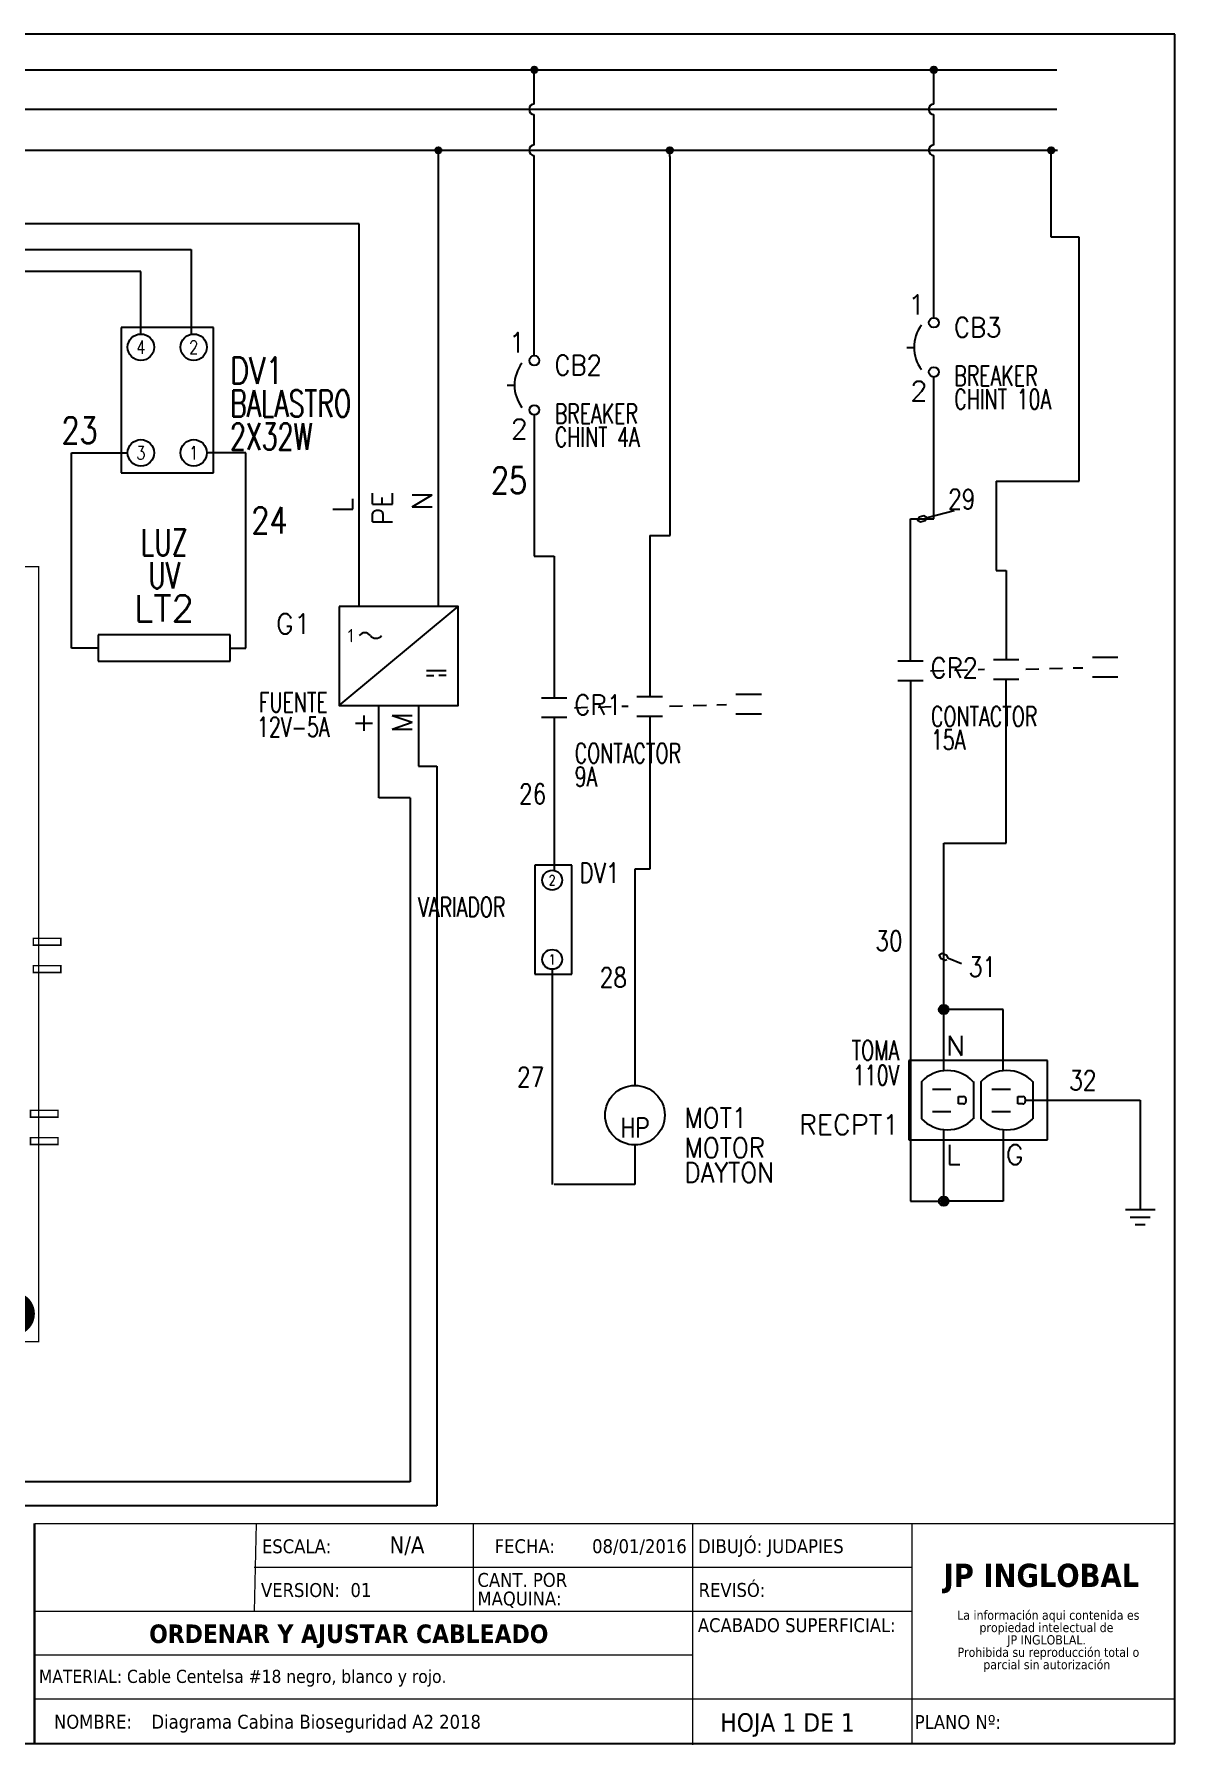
# Model space of a CAD drawing. Header units: inches. Extents: x 15 to 148, y 10 to 111.
# Drawn here: x 136.86 to 147.66, y 94.56 to 110.76 of the extents above; entities that cross this region are included whole.
import ezdxf
from ezdxf.enums import TextEntityAlignment as Align

# ---------------------------------------------------------------- set-up
doc = ezdxf.new("R2010")
doc.units = ezdxf.units.IN
doc.header["$MEASUREMENT"] = 0
for name, pattern in [('CENTERX2', [20.32, 12.7, -2.54, 2.54, -2.54]), ('DOT2', [0.635, 0, -0.635]), ('HIDDEN2', [0.1875, 0.125, -0.0625])]:
    doc.linetypes.add(name, pattern=pattern)
for name, color, linetype in [('BLK_12AWG', 7, 'Continuous'), ('CONTORNO', 179, 'Continuous'), ('DESC', 1, 'Continuous'), ('DESCCHILD', 20, 'Continuous'), ('LINK', 9, 'HIDDEN2'), ('MISC', 250, 'Continuous'), ('SYMS', 7, 'Continuous'), ('TAGS', 250, 'Continuous'), ('TERMS', 250, 'Continuous'), ('WIRES', 7, 'Continuous')]:
    doc.layers.add(name, color=color, linetype=linetype)
doc.layers.add('WIRENO', color=5, linetype='Continuous', true_color=0x0000ff)
doc.styles.add('SLDTEXTSTYLE0', font='tahoma.ttf')
doc.styles.add('SLDTEXTSTYLE1', font='')
doc.styles.add('WD', font='romans.shx')
doc.styles.add('WD_IEC', font='isocp2.shx', dxfattribs={"width": 0.9, "height": 4})
doc.styles.get('SLDTEXTSTYLE1').set_extended_font_data('Tahoma', bold=True)

# ---------------------------------------------------------------- blocks, each defined once
blk = doc.blocks.new('SW_NOTE_2')
at = {"layer": 'CONTORNO', "color": 0, "char_height": 1.0583, "attachment_point": 2, "style": 'SLDTEXTSTYLE0'}
for s, insert in [('La información aqui contenida es ', (10.29, 1.34)), ('propiedad intelectual de', (10.08, -0.07)), ('JP INGLOBLAL.', (10.1, -1.48)), ('Prohibida su reproducción total o ', (10.3, -2.89)), ('parcial sin autorización', (10.12, -4.3))]:
    blk.add_mtext(s, dxfattribs=dict(at, insert=insert))
blk = doc.blocks.new('SW_NOTE_4')
at = {"color": 0, "linetype": 'Continuous', "lineweight": 0, "char_height": 1.587, "attachment_point": 1, "style": 'SLDTEXTSTYLE0'}
for s, insert in [('CANT. POR ', (0, 2.02)), ('MAQUINA:', (0, -0.1))]:
    blk.add_mtext(s, dxfattribs=dict(at, insert=insert))
blk = doc.blocks.new('VCB1')
at = {"linetype": 'HIDDEN2'}
blk.add_line((-0.171, 0), (-0.125, 0), dxfattribs=at)
for centre in [(0, 0.156), (0, -0.156)]:
    blk.add_circle(centre, 0.0312)
blk.add_arc((0.109, 0), 0.234, 143.1301, 216.8699)
at = {"style": 'WD'}
for tag, p, width in [('INST', (0.219, 0.388), 0.7), ('LOC', (0.219, 0.219), 0.7), ('TAG1', (0.127, 0.064), 0.9), ('XREF', (0.129, -0.09), 0.7), ('DESC1', (0.129, -0.242), 0.7), ('DESC2', (0.129, -0.389), 0.7)]:
    blk.add_attdef(tag, p, '', height=0.125, dxfattribs=dict(at, width=width))
at = {"linetype": 'Continuous', "style": 'WD'}
for tag, height, flags, p in [('TERM01', 0.125, 8, (-0.055, 0.207)), ('MFG', 0.01, 9, (-0.142, -0.088)), ('CAT', 0.01, 9, (-0.142, -0.073))]:
    blk.add_attdef(tag, text='', height=height, dxfattribs=dict(at, flags=flags)).set_placement(p, align=Align.RIGHT)
at = {"style": 'WD', "width": 0.7}
blk.add_attdef('RATING1', text='', height=0.125, dxfattribs=at).set_placement((-0.188, 0.062), align=Align.RIGHT)
at = {"color": 7, "style": 'WD', "flags": 1}
for tag, p in [('X2TERM01', (0, 0.188)), ('X8TERM02', (0, -0.188))]:
    blk.add_attdef(tag, p, '', height=0.0125, dxfattribs=at)
at = {"color": 7, "style": 'WD'}
for tag, p in [('X4LINK', (-0.25, 0)), ('X1LINK', (0, 0))]:
    blk.add_attdef(tag, p, '', height=0.01, dxfattribs=at)
at = {"linetype": 'Continuous', "style": 'WD', "flags": 9}
blk.add_attdef('ASSYCODE', text='', height=0.01, dxfattribs=at).set_placement((-0.153, -0.106), align=Align.CENTER)
at = {"style": 'WD', "flags": 9}
for tag, p in [('FAMILY', (-0.142, -0.036)), ('CONTACT', (-0.129, -0.129))]:
    blk.add_attdef(tag, text='', height=0.01, dxfattribs=at).set_placement(p, align=Align.RIGHT)
at = {"linetype": 'Continuous', "style": 'WD', "flags": 8}
blk.add_attdef('TERM02', text='', height=0.125, dxfattribs=at).set_placement((-0.041, -0.213), align=Align.TOP_RIGHT)
blk = doc.blocks.new('VCR21')
at = {"linetype": 'Continuous'}
for p, q in [((-0.08, 0.062), (0.08, 0.062)), ((-0.08, -0.062), (0.08, -0.062))]:
    blk.add_line(p, q, dxfattribs=at)
at = {"style": 'WD'}
for tag, p, width in [('INST', (0.125, 0.279), 0.7), ('LOC', (0.125, 0.109), 0.7), ('TAG2', (0.127, -0.045), 0.9), ('XREF', (0.129, -0.199), 0.7), ('DESC1', (0.129, -0.351), 0.7), ('DESC2', (0.129, -0.499), 0.7), ('DESC3', (0.129, -0.646), 0.7)]:
    blk.add_attdef(tag, p, '', height=0.125, dxfattribs=dict(at, width=width))
at = {"linetype": 'Continuous', "style": 'WD', "width": 0.9, "flags": 8}
blk.add_attdef('TERM01', text='', height=0.125, dxfattribs=at).set_placement((-0.031, 0.125), align=Align.RIGHT)
at = {"style": 'WD'}
for tag, p, flags in [('FAMILY', (-0.181, 0.003), 9), ('CONTACT', (-0.181, -0.014), 1)]:
    blk.add_attdef(tag, p, '', height=0.01, dxfattribs=dict(at, flags=flags))
at = {"color": 7, "style": 'WD'}
for tag, p in [('X4LINK', (-0.141, 0)), ('X1LINK', (0.125, 0))]:
    blk.add_attdef(tag, p, '', height=0.01, dxfattribs=at)
at = {"color": 7, "style": 'WD', "flags": 1}
for tag, p in [('X2TERM01', (0, 0.062)), ('X8TERM02', (0, -0.062))]:
    blk.add_attdef(tag, p, '', height=0.0125, dxfattribs=at)
at = {"linetype": 'Continuous', "style": 'WD', "width": 0.9, "flags": 8}
blk.add_attdef('TERM02', text='', height=0.125, dxfattribs=at).set_placement((-0.031, -0.125), align=Align.TOP_RIGHT)
blk = doc.blocks.new('VCN1RDUP')
for p, q in [((-0.219, 0.25), (-0.219, -0.25)), ((0.656, 0.25), (-0.219, 0.25)), ((0.656, -0.25), (0.656, 0.25)), ((-0.14, 0.117), (-0.14, -0.117)), ((0.187, 0.117), (0.187, -0.117)), ((0.235, 0.117), (0.235, -0.117)), ((0.562, 0.117), (0.562, -0.117)), ((-0.071, 0.07), (0.046, 0.07)), ((0.093, -0.024), (0.093, 0.023)), ((0.093, 0.023), (0.125, 0.023)), ((0.14, 0.008), (0.14, -0.009)), ((0.304, 0.07), (0.421, 0.07)), ((0.468, -0.024), (0.468, 0.023)), ((0.468, 0.023), (0.5, 0.023)), ((0.515, 0.008), (0.515, -0.009)), ((-0.071, -0.071), (0.046, -0.071)), ((0.125, -0.024), (0.093, -0.024)), ((0.304, -0.071), (0.421, -0.071)), ((0.5, -0.024), (0.468, -0.024)), ((-0.219, -0.25), (0.656, -0.25))]:
    blk.add_line(p, q)
for centre, radius, start, end in [((0.023, -0.039), 0.226, 43.6028, 136.3972), ((0.398, -0.039), 0.226, 43.6028, 136.3972), ((0.125, 0.008), 0.015, 0, 90), ((0.5, 0.008), 0.015, 0, 90), ((0.125, -0.009), 0.015, 270, 0), ((0.5, -0.009), 0.015, 270, 0), ((0.023, 0.039), 0.226, 223.6028, 316.3972), ((0.398, 0.039), 0.226, 223.6028, 316.3972)]:
    blk.add_arc(centre, radius, start, end)
at = {"style": 'WD'}
for tag, width, p in [('INST', 0.7, (-0.281, 0.577)), ('LOC', 0.7, (-0.281, 0.408)), ('DESC1', 0.7, (-0.281, 0.252)), ('DESC2', 0.7, (-0.281, 0.095)), ('RATING1', 0.9, (-0.281, -0.061))]:
    blk.add_attdef(tag, text='', height=0.125, dxfattribs=dict(at, width=width)).set_placement(p, align=Align.RIGHT)
at = {"linetype": 'Continuous', "style": 'WD', "flags": 8}
for tag, p in [('TERM02', (0.016, 0.281)), ('TERM05', (0.391, 0.281)), ('TERM06', (0.587, 0.08))]:
    blk.add_attdef(tag, p, '', height=0.125, dxfattribs=at)
at = {"style": 'WD', "flags": 9}
blk.add_attdef('FAMILY', (-0.152, 0.205), '', height=0.01, rotation=90, dxfattribs=at)
at = {"linetype": 'Continuous', "style": 'WD', "flags": 9}
for tag, p in [('CAT', (-0.108, 0.23)), ('MFG', (-0.089, 0.228)), ('ASSYCODE', (-0.071, 0.23))]:
    blk.add_attdef(tag, text='', height=0.01, rotation=90, dxfattribs=at).set_placement(p, align=Align.CENTER)
at = {"style": 'WD', "flags": 1}
for tag, p in [('X2TERM02', (0, 0.188)), ('X2TERM05', (0.375, 0.188)), ('X1TERM03', (0.14, 0)), ('X1TERM06', (0.515, 0)), ('X8TERM01', (0, -0.188)), ('X8TERM04', (0.375, -0.188))]:
    blk.add_attdef(tag, p, '', height=0.0125, dxfattribs=at)
at = {"style": 'WD'}
blk.add_attdef('TAG1', text='', height=0.125, dxfattribs=at).set_placement((-0.281, -0.217), align=Align.RIGHT)
at = {"linetype": 'Continuous', "style": 'WD', "flags": 8}
for tag, p in [('TERM01', (0.016, -0.281)), ('TERM04', (0.391, -0.281))]:
    blk.add_attdef(tag, text='', height=0.125, dxfattribs=at).set_placement(p, align=Align.TOP_LEFT)
blk = doc.blocks.new('WDDOT')
for radius in [0.03, 0.0187, 0.00929]:
    blk.add_circle((0, 0), radius)
blk = doc.blocks.new('VGND2')
for p, q in [((0.09375, 0), (-0.09375, 0)), ((-0.0625, -0.046875), (0.0625, -0.046875)), ((-0.03125, -0.09375), (0.03125, -0.09375))]:
    blk.add_line(p, q)
at = {"style": 'WD', "flags": 1}
blk.add_attdef('X2TERM01', (0, 0), '', height=0.01, dxfattribs=at)
blk = doc.blocks.new('WD_WNH')
at = {"linetype": 'Continuous', "style": 'WD', "width": 0.8}
blk.add_attdef('WIRENO', text='', height=0.125, dxfattribs=at).set_placement((0, 0.0625), align=Align.CENTER)
at = {"style": 'WD', "flags": 1}
for tag, p in [('W01USER', (0, 0.0781)), ('W02USER', (0, 0.0703)), ('W03USER', (0, 0.0625)), ('W04USER', (0, 0.0547)), ('W05USER', (0, 0.0469)), ('W06USER', (0, 0.0391)), ('W07USER', (0, 0.0312)), ('W08USER', (0, 0.0234)), ('W09USER', (0, 0.0156)), ('W10USER', (0, 0.0078))]:
    blk.add_attdef(tag, text='', height=0.005, dxfattribs=at).set_placement(p, align=Align.CENTER)
blk = doc.blocks.new('WD_WNV')
at = {"style": 'WD', "flags": 1}
for tag, p in [('W01USER', (-0.0625, 0.0938)), ('W02USER', (-0.0625, 0.0859)), ('W03USER', (-0.0625, 0.0781)), ('W04USER', (-0.0625, 0.0703)), ('W05USER', (-0.0625, 0.0625)), ('W06USER', (-0.0625, 0.0547)), ('W07USER', (-0.0625, 0.0469)), ('W08USER', (-0.0625, 0.0391)), ('W09USER', (-0.0625, 0.0312)), ('W10USER', (-0.0625, 0.0234))]:
    blk.add_attdef(tag, text='', height=0.005, dxfattribs=at).set_placement(p, align=Align.CENTER)
at = {"linetype": 'Continuous', "style": 'WD', "width": 0.8}
blk.add_attdef('WIRENO', text='', height=0.125, dxfattribs=at).set_placement((-0.05, 0), align=Align.MIDDLE_RIGHT)
blk = doc.blocks.new('VMO12')
blk.add_circle((0, 0), 0.188)
at = {"linetype": 'Continuous', "style": 'WD', "flags": 8}
for tag, p in [('TERM01', (-0.031, 0.212)), ('TERM03', (-0.219, -0.135))]:
    blk.add_attdef(tag, text='', height=0.125, dxfattribs=at).set_placement(p, align=Align.RIGHT)
at = {"style": 'WD'}
for tag, p, width in [('INST', (0.318, 0.263), 0.7), ('LOC', (0.318, 0.094), 0.7), ('TAG1', (0.312, -0.079), 0.9), ('DESC1', (0.314, -0.268), 0.9), ('DESC2', (0.314, -0.424), 0.9), ('DESC3', (0.314, -0.581), 0.9), ('RATING3', (0.314, -0.737), 0.8), ('RATING4', (0.314, -0.893), 0.8), ('WDTAGALT', (0.312, -1.063), 0.7)]:
    blk.add_attdef(tag, p, '', height=0.125, dxfattribs=dict(at, width=width))
at = {"style": 'WD', "width": 0.8}
blk.add_attdef('RATING1', text='', height=0.125, dxfattribs=at).set_placement((0, 0), align=Align.CENTER)
at = {"linetype": 'Continuous', "style": 'WD', "flags": 9}
blk.add_attdef('ASSYCODE', text='', height=0.01, dxfattribs=at).set_placement((0, 0.125), align=Align.CENTER)
at = {"style": 'WD', "flags": 9}
blk.add_attdef('FAMILY', text='', height=0.01, dxfattribs=at).set_placement((-0.005, 0.17), align=Align.CENTER)
at = {"linetype": 'Continuous', "style": 'WD', "flags": 1}
for tag, p in [('MFG', (0, 0.14)), ('CAT', (0, 0.159))]:
    blk.add_attdef(tag, text='', height=0.01, dxfattribs=at).set_placement(p, align=Align.MIDDLE)
at = {"color": 7, "style": 'WD', "flags": 1}
for tag, p in [('X2TERM01', (0, 0.188)), ('X8TERM02', (0, -0.188))]:
    blk.add_attdef(tag, p, '', height=0.0125, dxfattribs=at)
at = {"style": 'WD', "width": 0.8}
blk.add_attdef('RATING2', text='', height=0.125, dxfattribs=at).set_placement((0, -0.016), align=Align.TOP_CENTER)
at = {"linetype": 'Continuous', "style": 'WD', "flags": 8}
blk.add_attdef('TERM02', text='', height=0.125, dxfattribs=at).set_placement((-0.031, -0.209), align=Align.TOP_RIGHT)
at = {"style": 'WD', "flags": 1}
blk.add_attdef('X0TERM03', (-0.138, -0.127), '', height=0.0125, dxfattribs=at)
blk = doc.blocks.new('VDV1T6')
for p, q in [((-0.109, 0.344), (-0.109, -0.344)), ((0.125, 0.344), (-0.109, 0.344)), ((0.125, -0.344), (0.125, 0.344)), ((-0.109, -0.344), (0.125, -0.344))]:
    blk.add_line(p, q)
for centre in [(0, 0.25), (0, -0.25)]:
    blk.add_circle(centre, 0.0625)
at = {"style": 'WD'}
for tag, p, width in [('INST', (0.177, 0.559), 0.7), ('LOC', (0.177, 0.39), 0.7), ('TAG1', (0.172, 0.234), 0.8), ('DESC1', (0.172, 0.077), 0.7), ('DESC2', (0.172, -0.079), 0.7), ('RATING1', (0.188, -0.235), 0.7), ('RATING2', (0.188, -0.391), 0.7), ('XREF', (0.172, -0.548), 0.7)]:
    blk.add_attdef(tag, p, '', height=0.125, dxfattribs=dict(at, width=width))
at = {"style": 'WD', "flags": 1}
for tag, p in [('X2TERM02', (0, 0.312)), ('X4TERM02', (-0.062, 0.25)), ('X1TERM02', (0.062, 0.25)), ('X4TERM01', (-0.062, -0.25)), ('X8TERM01', (0, -0.312)), ('X1TERM01', (0.062, -0.25))]:
    blk.add_attdef(tag, p, '', height=0.0125, dxfattribs=at)
at = {"linetype": 'Continuous', "style": 'WD', "width": 0.8, "flags": 8}
for tag, p in [('TERM02', (0, 0.25)), ('TERM01', (0, -0.25))]:
    blk.add_attdef(tag, text='', height=0.0625, dxfattribs=at).set_placement(p, align=Align.MIDDLE)
at = {"linetype": 'Continuous', "style": 'WD', "flags": 9}
blk.add_attdef('ASSYCODE', text='', height=0.01, dxfattribs=at).set_placement((0.203, -0.109), align=Align.CENTER)
at = {"style": 'WD', "flags": 9}
blk.add_attdef('FAMILY', text='', height=0.01, dxfattribs=at).set_placement((0.198, -0.065), align=Align.CENTER)
at = {"linetype": 'Continuous', "style": 'WD', "flags": 1}
for tag, p in [('MFG', (0.203, -0.094)), ('CAT', (0.203, -0.075))]:
    blk.add_attdef(tag, text='', height=0.01, dxfattribs=at).set_placement(p, align=Align.MIDDLE)
blk = doc.blocks.new('VPW1_1PH')
for p, q in [((-0.125, -0.625), (0.625, 0)), ((0.425, -0.404), (0.55, -0.404)), ((0.425, -0.435), (0.472, -0.435)), ((0.55, -0.435), (0.503, -0.435))]:
    blk.add_line(p, q)
blk.add_lwpolyline([(-0.125, 0), (-0.125, -0.625), (0.625, -0.625), (0.625, 0)], close=True)
for centre, start, end in [((0.036, -0.209), 36.8699, 143.1301), ((0.106, -0.156), 216.8699, 323.1301)]:
    blk.add_arc(centre, 0.0438, start, end)
at = {"style": 'WD_IEC'}
blk.add_text('1', height=0.084, dxfattribs=at).set_placement((-0.034, -0.183), align=Align.MIDDLE_RIGHT)
at = {"linetype": 'Continuous', "style": 'WD', "flags": 8}
for tag, p in [('TERM02', (0.21, 0.728)), ('TERM03', (0.46, 0.728)), ('TERM01', (-0.04, 0.686)), ('TERM04', (0.085, -0.665)), ('TERM05', (0.335, -0.665))]:
    blk.add_attdef(tag, text='', height=0.125, rotation=90, dxfattribs=at).set_placement(p, align=Align.RIGHT)
at = {"style": 'WD', "width": 0.7}
for tag, p in [('INST', (-0.416, 0.169)), ('LOC', (-0.416, -0.001)), ('RATING1', (-0.416, -0.34)), ('XREF', (-0.416, -0.51)), ('DESC1', (-0.416, -0.666)), ('DESC2', (-0.416, -0.822)), ('DESC3', (-0.416, -0.977))]:
    blk.add_attdef(tag, text='', height=0.125, dxfattribs=at).set_placement(p, align=Align.CENTER)
at = {"style": 'WD'}
for tag, p, height, flags in [('X2TERM01', (0, 0), 0.0125, 1), ('X2TERM02', (0.25, 0), 0.0125, 1), ('X2TERM03', (0.5, 0), 0.0125, 1), ('FAMILY', (0.684, -0.525), 0.01, 9), ('X8TERM04', (0.125, -0.625), 0.0125, 1), ('X8TERM05', (0.375, -0.625), 0.0125, 1)]:
    blk.add_attdef(tag, p, '', height=height, dxfattribs=dict(at, flags=flags))
blk.add_attdef('TAG1', text='', height=0.125, dxfattribs=at).set_placement((-0.416, -0.171), align=Align.CENTER)
at = {"linetype": 'Continuous', "style": 'WD', "flags": 9}
for tag, p in [('MFG', (0.709, -0.085)), ('CAT', (0.711, -0.066)), ('ASSYCODE', (0.709, -0.606))]:
    blk.add_attdef(tag, text='', height=0.01, dxfattribs=at).set_placement(p, align=Align.CENTER)
blk = doc.blocks.new('VDV1TFL')
for p, q in [((-0.3438, 0.3438), (-0.3438, -0.3438)), ((0.0938, 0.3438), (-0.3438, 0.3438)), ((0.0938, -0.3438), (0.0938, 0.3438)), ((-0.3438, -0.3438), (0.0938, -0.3438))]:
    blk.add_line(p, q)
for centre in [(-0.25, 0.25), (0, 0.25), (-0.25, -0.25), (0, -0.25)]:
    blk.add_circle(centre, 0.0625)
at = {"style": 'WD', "width": 0.7}
for tag, p in [('INST', (-0.1195, 0.5446)), ('LOC', (-0.1195, 0.375)), ('RATING2', (-0.125, -0.1562))]:
    blk.add_attdef(tag, text='', height=0.125, dxfattribs=at).set_placement(p, align=Align.CENTER)
at = {"style": 'WD', "flags": 1}
for tag, p in [('X2TERM04', (-0.25, 0.3125)), ('X2TERM02', (0, 0.3125)), ('X4TERM04', (-0.3125, 0.25)), ('X1TERM02', (0.0625, 0.25)), ('X4TERM03', (-0.3125, -0.25)), ('X1TERM01', (0.0625, -0.25)), ('X8TERM03', (-0.25, -0.3125)), ('X8TERM01', (0, -0.3125))]:
    blk.add_attdef(tag, p, '', height=0.0125, dxfattribs=at)
at = {"linetype": 'Continuous', "style": 'WD', "width": 0.8, "flags": 8}
for tag, p in [('TERM04', (-0.25, 0.25)), ('TERM02', (0, 0.25)), ('TERM03', (-0.25, -0.25)), ('TERM01', (0, -0.25))]:
    blk.add_attdef(tag, text='', height=0.0625, dxfattribs=at).set_placement(p, align=Align.MIDDLE)
at = {"style": 'WD'}
for tag, p, width in [('TAG1', (0.1719, 0.0774), 0.8), ('DESC1', (0.1719, -0.0789), 0.7), ('DESC2', (0.1719, -0.2351), 0.7), ('XREF', (0.1719, -0.3914), 0.7)]:
    blk.add_attdef(tag, p, '', height=0.125, dxfattribs=dict(at, width=width))
at = {"style": 'WD', "width": 0.7}
blk.add_attdef('RATING1', text='', height=0.125, dxfattribs=at).set_placement((-0.125, 0.0625), align=Align.MIDDLE)
at = {"style": 'WD', "flags": 9}
blk.add_attdef('FAMILY', text='', height=0.01, dxfattribs=at).set_placement((-0.1303, -0.0802), align=Align.CENTER)
at = {"linetype": 'Continuous', "style": 'WD', "flags": 9}
blk.add_attdef('ASSYCODE', text='', height=0.01, dxfattribs=at).set_placement((-0.125, -0.125), align=Align.CENTER)
at = {"linetype": 'Continuous', "style": 'WD', "flags": 1}
for tag, p in [('MFG', (-0.125, -0.1096)), ('CAT', (-0.125, -0.0907))]:
    blk.add_attdef(tag, text='', height=0.01, dxfattribs=at).set_placement(p, align=Align.MIDDLE)
blk = doc.blocks.new('HLT1ENC')
for p, q in [((-0.3125, 0.0625), (-0.3125, -0.0625)), ((0.3125, 0.0625), (-0.3125, 0.0625)), ((0.3125, -0.0625), (0.3125, 0.0625)), ((-0.3125, -0.0625), (0.3125, -0.0625))]:
    blk.add_line(p, q)
at = {"style": 'WD', "width": 0.7}
for tag, p in [('INST', (0, 0.7633)), ('LOC', (0, 0.5937)), ('DESC1', (0, 0.4375)), ('DESC2', (0, 0.2812))]:
    blk.add_attdef(tag, text='', height=0.125, dxfattribs=at).set_placement(p, align=Align.CENTER)
at = {"style": 'WD'}
blk.add_attdef('TAG1', text='', height=0.125, dxfattribs=at).set_placement((0, 0.125), align=Align.CENTER)
for tag, p, height, flags in [('FAMILY', (0.3297, 0.1523), 0.01, 9), ('X4TERM01', (-0.3125, 0), 0.0125, 1), ('X1TERM02', (0.3125, 0), 0.0125, 1)]:
    blk.add_attdef(tag, p, '', height=height, dxfattribs=dict(at, flags=flags))
at = {"linetype": 'Continuous', "style": 'WD', "flags": 9}
for tag, p in [('ASSYCODE', (0.355, 0.0714)), ('MFG', (0.3528, 0.0887)), ('CAT', (0.3547, 0.1082))]:
    blk.add_attdef(tag, text='', height=0.01, dxfattribs=at).set_placement(p, align=Align.CENTER)
at = {"linetype": 'Continuous', "style": 'WD', "flags": 8}
blk.add_attdef('TERM01', text='', height=0.125, dxfattribs=at).set_placement((-0.4062, -0.0314), align=Align.TOP_RIGHT)
blk.add_attdef('TERM02', text='', height=0.125, dxfattribs=at).set_placement((0.4062, -0.0314), align=Align.TOP_LEFT)
blk = doc.blocks.new('EPAD')
at = {"const_width": 0.5}
blk.add_lwpolyline([(-0.25, 0, 1), (0.25, 0, 1)], format="xyb", close=True, dxfattribs=at)
blk = doc.blocks.new('pcb')
at = {"const_width": 0.008}
for points in [[(132.2578, 99.1057), (136.0918, 99.1057), (136.0918, 103.5537), (132.2578, 103.5537), (132.2578, 99.1057)], [(136.0618, 101.3817), (136.2198, 101.3817), (136.2198, 101.4207), (136.0618, 101.4207), (136.0618, 101.3817)], [(136.0618, 101.2247), (136.2198, 101.2247), (136.2198, 101.2647), (136.0618, 101.2647), (136.0618, 101.2247)], [(136.0458, 100.3947), (136.2028, 100.3947), (136.2028, 100.4337), (136.0458, 100.4337), (136.0458, 100.3947)], [(136.0458, 100.2377), (136.2028, 100.2377), (136.2028, 100.2767), (136.0458, 100.2767), (136.0458, 100.2377)]]:
    blk.add_lwpolyline(points, dxfattribs=at)
at = {"xscale": 0.25, "yscale": 0.25}
blk.add_blockref('EPAD', (135.9458, 99.2667), dxfattribs=at)

msp = doc.modelspace()

# ---------------------------------------------------------------- linework, layer by layer
at = {"color": 7, "linetype": 'Continuous'}
for p, q in [((147.66, 110.759), (126.91, 110.759)), ((147.66, 94.574), (147.66, 110.759)), ((126.91, 94.574), (147.66, 94.574))]:
    msp.add_line(p, q, dxfattribs=at)
at = {"color": 7, "linetype": 'CENTERX2', "lineweight": 0}
for p in [(147.66, 97.991), (136.867, 94.574)]:
    msp.add_line(p, (147.66, 94.574), dxfattribs=at)
at = {"color": 7, "linetype": 'Continuous', "lineweight": 30}
msp.add_line((136.867, 96.658), (136.867, 94.574), dxfattribs=at)
at = {"color": 7, "linetype": 'Continuous', "lineweight": 0}
for p, q in [((147.66, 96.655), (136.87, 96.655)), ((138.964, 96.658), (138.945, 95.825)), ((141.02, 96.655), (141.02, 95.825)), ((143.095, 96.655), (143.095, 94.563)), ((145.17, 96.655), (145.17, 94.565)), ((145.17, 96.24), (138.945, 96.24)), ((145.17, 95.825), (136.87, 95.825)), ((143.095, 95.41), (136.87, 95.41)), ((147.66, 94.995), (136.87, 94.995))]:
    msp.add_line(p, q, dxfattribs=at)
at = {"layer": 'BLK_12AWG'}
for p, q in [((132.513, 110.422), (146.543, 110.422)), ((141.598, 110.098), (141.598, 110.422)), ((145.38, 110.098), (145.38, 110.422)), ((132.498, 110.048), (146.543, 110.048)), ((141.598, 109.71), (141.598, 109.998)), ((145.38, 109.71), (145.38, 109.998)), ((132.546, 109.66), (146.551, 109.66)), ((140.69, 105.339), (140.69, 109.66)), ((142.881, 109.602), (142.881, 109.66)), ((146.49, 108.836), (146.49, 109.66)), ((141.598, 107.716), (141.598, 109.61)), ((142.883, 106.012), (142.883, 109.602)), ((145.38, 108.075), (145.38, 109.61)), ((138.568, 108.965), (130.707, 108.965)), ((139.94, 108.965), (138.568, 108.965)), ((139.94, 105.339), (139.94, 108.965)), ((135.003, 108.719), (138.351, 108.719)), ((138.351, 108.719), (138.351, 107.92)), ((146.755, 108.836), (146.49, 108.836)), ((146.755, 106.526), (146.755, 108.836)), ((137.874, 108.511), (134.743, 108.511)), ((137.874, 107.92), (137.874, 108.511)), ((145.38, 106.17), (145.38, 107.513)), ((141.598, 107.154), (141.598, 105.816)), ((145.969, 106.526), (145.969, 105.682)), ((145.969, 106.526), (146.755, 106.526)), ((145.159, 104.827), (145.159, 106.17)), ((145.159, 106.17), (145.38, 106.17)), ((142.69, 106.012), (142.69, 104.488)), ((142.69, 106.012), (142.883, 106.012)), ((141.598, 105.816), (141.786, 105.816)), ((141.786, 105.816), (141.786, 104.477)), ((145.969, 105.682), (146.063, 105.682)), ((146.063, 105.682), (146.063, 104.838)), ((145.159, 104.639), (145.159, 99.71)), ((146.063, 103.099), (146.063, 104.65)), ((140.127, 103.53), (140.127, 104.401)), ((140.502, 104.401), (140.502, 103.828)), ((141.786, 104.29), (141.786, 102.843)), ((142.69, 104.301), (142.69, 102.853)), ((140.502, 103.828), (140.675, 103.828)), ((140.675, 103.828), (140.675, 96.825)), ((140.422, 103.53), (140.127, 103.53)), ((140.422, 103.53), (140.422, 97.053)), ((145.473, 100.948), (145.473, 103.099)), ((145.473, 103.099), (146.063, 103.099)), ((142.69, 102.853), (142.55, 102.853)), ((142.55, 102.853), (142.55, 100.805)), ((141.767, 101.905), (141.767, 99.867)), ((145.527, 101.524), (145.473, 101.524)), ((146.036, 101.525), (145.527, 101.525)), ((146.036, 100.948), (146.036, 101.525)), ((146.247, 100.667), (147.333, 100.667)), ((147.333, 100.667), (147.333, 99.628)), ((145.473, 99.71), (145.473, 100.385)), ((146.036, 100.385), (146.036, 99.71)), ((142.55, 100.242), (142.55, 99.867)), ((142.55, 99.867), (141.786, 99.867)), ((145.159, 99.71), (145.473, 99.71)), ((146.036, 99.71), (145.473, 99.71)), ((140.422, 97.053), (130.223, 97.053)), ((140.675, 96.825), (129.717, 96.825))]:
    msp.add_line(p, q, dxfattribs=at)
for centre in [(141.598, 110.048), (145.38, 110.048), (141.598, 109.66), (145.38, 109.66)]:
    msp.add_arc(centre, 0.05, 90, 270, dxfattribs=at)
at = {"layer": 'LINK'}
for points in [[(145.349, 104.731), (145.859, 104.746)], [(146.249, 104.746), (146.789, 104.761)], [(141.977, 104.382), (142.487, 104.397)], [(142.877, 104.397), (143.417, 104.412)]]:
    msp.add_lwpolyline(points, dxfattribs=at)
at = {"layer": 'WIRENO'}
for points in [[(145.571, 106.245), (145.315, 106.181), (145.286, 106.198), (145.241, 106.187), (145.224, 106.158), (145.252, 106.141), (145.298, 106.153), (145.306, 106.167)], [(145.641, 101.957), (145.517, 102.006), (145.504, 102.036), (145.46, 102.054), (145.43, 102.04), (145.443, 102.01), (145.487, 101.993), (145.502, 101.999)]]:
    msp.add_lwpolyline(points, dxfattribs=at)
at = {"layer": 'WIRES'}
for p, q in [((137.219, 104.947), (137.219, 106.795)), ((137.219, 106.795), (137.749, 106.795)), ((138.869, 106.795), (138.499, 106.795)), ((138.869, 104.947), (138.869, 106.795)), ((137.469, 104.947), (137.219, 104.947)), ((138.719, 104.947), (138.869, 104.947))]:
    msp.add_line(p, q, dxfattribs=at)

# ---------------------------------------------------------------- block references
at = {"color": 7, "linetype": 'Continuous', "lineweight": 0, "xscale": 0.083, "yscale": 0.083, "zscale": 0.083}
msp.add_blockref('SW_NOTE_4', (141.06, 96.022), dxfattribs=at)
at = {"layer": 'BLK_12AWG', "xscale": 1.65, "yscale": 1.65, "zscale": 1.65}
msp.add_blockref('pcb', (-87.646, -65.146), dxfattribs=at)
at = {"layer": 'CONTORNO', "color": 7, "xscale": 0.083, "yscale": 0.083, "zscale": 0.083}
msp.add_blockref('SW_NOTE_2', (145.609, 95.723), dxfattribs=at)
at = {"layer": 'SYMS'}
for p in [(141.598, 110.422), (145.38, 110.422), (140.69, 109.66), (142.881, 109.66), (146.49, 109.66)]:
    msp.add_blockref('WDDOT', p, dxfattribs=at)
ref = msp.add_blockref('VCB1', (145.38, 107.794), dxfattribs=dict(at, xscale=1.5, yscale=1.5, zscale=1.5))
ref.add_attrib('DESC2', 'CHINT 10A', (145.573, 107.21), dxfattribs={"layer": 'DESC', "height": 0.1875, "style": 'WD', "width": 0.7})
ref.add_attrib('DESC1', 'BREAKER', (145.573, 107.431), dxfattribs={"layer": 'DESC', "height": 0.1875, "style": 'WD', "width": 0.7})
ref.add_attrib('TAG1', 'CB3', (145.57, 107.89), dxfattribs={"layer": 'TAGS', "height": 0.1875, "style": 'WD', "width": 0.9})
ref.add_attrib('TERM02', '2', dxfattribs={"layer": 'TERMS', "linetype": 'Continuous', "height": 0.188, "style": 'WD', "flags": 8}).set_placement((145.319, 107.474), align=Align.TOP_RIGHT)
ref.add_attrib('TERM01', '1', dxfattribs={"layer": 'TERMS', "linetype": 'Continuous', "height": 0.188, "style": 'WD', "flags": 8}).set_placement((145.297, 108.104), align=Align.RIGHT)
ref = msp.add_blockref('VDV1TFL', (138.374, 107.295), dxfattribs=dict(at, xscale=2, yscale=2, zscale=2))
ref.add_attrib('TERM03', '3', dxfattribs={"layer": 'TERMS', "linetype": 'Continuous', "height": 0.125, "style": 'WD', "width": 0.8, "flags": 8}).set_placement((137.874, 106.795), align=Align.MIDDLE)
ref.add_attrib('DESC1', 'BALASTRO', (138.718, 107.137), dxfattribs={"layer": 'DESC', "height": 0.25, "style": 'WD', "width": 0.7})
ref.add_attrib('DESC2', '2X32W', (138.718, 106.825), dxfattribs={"layer": 'DESC', "height": 0.25, "style": 'WD', "width": 0.7})
ref.add_attrib('TERM04', '4', dxfattribs={"layer": 'TERMS', "linetype": 'Continuous', "height": 0.125, "style": 'WD', "width": 0.8, "flags": 8}).set_placement((137.874, 107.795), align=Align.MIDDLE)
ref.add_attrib('TERM02', '2', dxfattribs={"layer": 'TERMS', "linetype": 'Continuous', "height": 0.125, "style": 'WD', "width": 0.8, "flags": 8}).set_placement((138.374, 107.795), align=Align.MIDDLE)
ref.add_attrib('TERM01', '1', dxfattribs={"layer": 'TERMS', "linetype": 'Continuous', "height": 0.125, "style": 'WD', "width": 0.8, "flags": 8}).set_placement((138.374, 106.795), align=Align.MIDDLE)
ref.add_attrib('TAG1', 'DV1', (138.718, 107.45), dxfattribs={"layer": 'TAGS', "height": 0.25, "style": 'WD', "width": 0.8})
ref = msp.add_blockref('VCB1', (141.598, 107.435), dxfattribs=dict(at, xscale=1.5, yscale=1.5, zscale=1.5))
ref.add_attrib('DESC2', 'CHINT 4A', (141.791, 106.851), dxfattribs={"layer": 'DESC', "height": 0.1875, "style": 'WD', "width": 0.7})
ref.add_attrib('DESC1', 'BREAKER', (141.791, 107.072), dxfattribs={"layer": 'DESC', "height": 0.1875, "style": 'WD', "width": 0.7})
ref.add_attrib('TAG1', 'CB2', (141.789, 107.532), dxfattribs={"layer": 'TAGS', "height": 0.1875, "style": 'WD', "width": 0.9})
ref.add_attrib('TERM02', '2', dxfattribs={"layer": 'TERMS', "linetype": 'Continuous', "height": 0.188, "style": 'WD', "flags": 8}).set_placement((141.537, 107.115), align=Align.TOP_RIGHT)
ref.add_attrib('TERM01', '1', dxfattribs={"layer": 'TERMS', "linetype": 'Continuous', "height": 0.188, "style": 'WD', "flags": 8}).set_placement((141.516, 107.745), align=Align.RIGHT)
at = {"layer": 'SYMS', "linetype": 'DOT2', "lineweight": 50}
ref = msp.add_blockref('VPW1_1PH', (139.94, 105.339), dxfattribs=dict(at, xscale=1.5, yscale=1.5, zscale=1.5))
ref.add_attrib('DESC1', 'FUENTE', dxfattribs={"layer": 'DESC', "height": 0.1875, "style": 'WD', "width": 0.7}).set_placement((139.317, 104.34), align=Align.CENTER)
ref.add_attrib('DESC2', '12V-5A', dxfattribs={"layer": 'DESC', "height": 0.1875, "style": 'WD', "width": 0.7}).set_placement((139.317, 104.106), align=Align.CENTER)
ref.add_attrib('TAG1', 'G1', dxfattribs={"layer": 'TAGS', "height": 0.1875, "style": 'WD'}).set_placement((139.317, 105.083), align=Align.CENTER)
ref.add_attrib('TERM03', 'N', dxfattribs={"layer": 'TERMS', "linetype": 'Continuous', "height": 0.188, "rotation": 90, "style": 'WD', "flags": 8}).set_placement((140.63, 106.43), align=Align.RIGHT)
ref.add_attrib('TERM02', 'PE', dxfattribs={"layer": 'TERMS', "linetype": 'Continuous', "height": 0.1875, "rotation": 90, "style": 'WD', "flags": 8}).set_placement((140.255, 106.43), align=Align.RIGHT)
ref.add_attrib('TERM01', 'L', dxfattribs={"layer": 'TERMS', "linetype": 'Continuous', "height": 0.188, "rotation": 90, "style": 'WD', "flags": 8}).set_placement((139.88, 106.368), align=Align.RIGHT)
ref.add_attrib('TERM05', 'M', dxfattribs={"layer": 'TERMS', "linetype": 'Continuous', "height": 0.188, "rotation": 90, "style": 'WD', "flags": 8}).set_placement((140.442, 104.341), align=Align.RIGHT)
ref.add_attrib('TERM04', '+', dxfattribs={"layer": 'TERMS', "linetype": 'Continuous', "height": 0.188, "rotation": 90, "style": 'WD', "flags": 8}).set_placement((140.067, 104.341), align=Align.RIGHT)
at = {"layer": 'SYMS'}
ref = msp.add_blockref('HLT1ENC', (138.094, 104.947), dxfattribs=dict(at, xscale=2, yscale=2, zscale=2))
ref.add_attrib('DESC2', 'UV', dxfattribs={"layer": 'DESC', "height": 0.25, "style": 'WD', "width": 0.7}).set_placement((138.094, 105.51), align=Align.CENTER)
ref.add_attrib('DESC1', 'LUZ', dxfattribs={"layer": 'DESC', "height": 0.25, "style": 'WD', "width": 0.7}).set_placement((138.094, 105.822), align=Align.CENTER)
ref.add_attrib('TAG1', 'LT2', dxfattribs={"layer": 'TAGS', "height": 0.25, "style": 'WD'}).set_placement((138.094, 105.197), align=Align.CENTER)
ref = msp.add_blockref('VCR21', (145.159, 104.733), dxfattribs=dict(at, xscale=1.5, yscale=1.5, zscale=1.5))
ref.add_attrib('DESC2', '15A', (145.352, 103.985), dxfattribs={"layer": 'DESCCHILD', "height": 0.1875, "style": 'WD', "width": 0.7})
ref.add_attrib('DESC1', 'CONTACTOR', (145.352, 104.206), dxfattribs={"layer": 'DESCCHILD', "height": 0.1875, "style": 'WD', "width": 0.7})
ref.add_attrib('TAG2', 'CR2', (145.349, 104.666), dxfattribs={"layer": 'TAGS', "height": 0.1875, "style": 'WD', "width": 0.9})
at = {"layer": 'SYMS', "xscale": 1.5, "yscale": 1.5, "zscale": 1.5}
for name, p in [('VCR21', (146.063, 104.744)), ('VCR21', (147, 104.766)), ('VCR21', (142.69, 104.395)), ('VCR21', (143.627, 104.417)), ('WDDOT', (145.473, 101.524)), ('WDDOT', (145.473, 99.71)), ('VGND2', (147.333, 99.628))]:
    msp.add_blockref(name, p, dxfattribs=at)
at = {"layer": 'SYMS'}
ref = msp.add_blockref('VCR21', (141.786, 104.384), dxfattribs=dict(at, xscale=1.5, yscale=1.5, zscale=1.5))
ref.add_attrib('DESC2', '9A', (141.98, 103.636), dxfattribs={"layer": 'DESCCHILD', "height": 0.1875, "style": 'WD', "width": 0.7})
ref.add_attrib('DESC1', 'CONTACTOR', (141.98, 103.857), dxfattribs={"layer": 'DESCCHILD', "height": 0.1875, "style": 'WD', "width": 0.7})
ref.add_attrib('TAG2', 'CR1', (141.977, 104.316), dxfattribs={"layer": 'TAGS', "height": 0.1875, "style": 'WD', "width": 0.9})
ref = msp.add_blockref('VDV1T6', (141.767, 102.374), dxfattribs=dict(at, xscale=1.5, yscale=1.5, zscale=1.5))
ref.add_attrib('DESC1', 'VARIADOR', (140.497, 102.401), dxfattribs={"layer": 'DESC', "height": 0.1875, "style": 'WD', "width": 0.7})
ref.add_attrib('TERM02', '2', dxfattribs={"layer": 'TERMS', "linetype": 'Continuous', "height": 0.0938, "style": 'WD', "width": 0.8, "flags": 8}).set_placement((141.767, 102.749), align=Align.MIDDLE)
ref.add_attrib('TERM01', '1', dxfattribs={"layer": 'TERMS', "linetype": 'Continuous', "height": 0.0938, "style": 'WD', "width": 0.8, "flags": 8}).set_placement((141.767, 101.999), align=Align.MIDDLE)
ref.add_attrib('TAG1', 'DV1', (142.025, 102.725), dxfattribs={"layer": 'TAGS', "height": 0.1875, "style": 'WD', "width": 0.8})
ref = msp.add_blockref('VCN1RDUP', (145.473, 100.666), dxfattribs=dict(at, xscale=1.5, yscale=1.5, zscale=1.5))
ref.add_attrib('TERM04', 'G', dxfattribs={"layer": 'TERMS', "linetype": 'Continuous', "height": 0.188, "style": 'WD', "flags": 8}).set_placement((146.06, 100.244), align=Align.TOP_LEFT)
ref.add_attrib('TERM01', 'L', dxfattribs={"layer": 'TERMS', "linetype": 'Continuous', "height": 0.188, "style": 'WD', "flags": 8}).set_placement((145.497, 100.244), align=Align.TOP_LEFT)
ref.add_attrib('TERM02', 'N', (145.497, 101.088), dxfattribs={"layer": 'TERMS', "linetype": 'Continuous', "height": 0.188, "style": 'WD', "flags": 8})
ref.add_attrib('DESC2', '110V', dxfattribs={"layer": 'DESC', "height": 0.1875, "style": 'WD', "width": 0.7}).set_placement((145.052, 100.809), align=Align.RIGHT)
ref.add_attrib('DESC1', 'TOMA', dxfattribs={"layer": 'DESC', "height": 0.1875, "style": 'WD', "width": 0.7}).set_placement((145.052, 101.044), align=Align.RIGHT)
ref.add_attrib('TAG1', 'RECPT1', dxfattribs={"layer": 'TAGS', "height": 0.1875, "style": 'WD'}).set_placement((145.052, 100.341), align=Align.RIGHT)
ref = msp.add_blockref('VMO12', (142.55, 100.524), dxfattribs=dict(at, xscale=1.5, yscale=1.5, zscale=1.5))
ref.add_attrib('RATING2', 'HP', dxfattribs={"layer": 'MISC', "height": 0.1875, "style": 'WD', "width": 0.8}).set_placement((142.55, 100.499), align=Align.TOP_CENTER)
ref.add_attrib('DESC1', 'MOTOR', (143.02, 100.122), dxfattribs={"layer": 'DESC', "height": 0.1875, "style": 'WD', "width": 0.9})
ref.add_attrib('DESC2', 'DAYTON', (143.02, 99.887), dxfattribs={"layer": 'DESC', "height": 0.1875, "style": 'WD', "width": 0.9})
ref.add_attrib('TAG1', 'MOT1', (143.019, 100.405), dxfattribs={"layer": 'TAGS', "height": 0.1875, "style": 'WD', "width": 0.9})
at = {"layer": 'WIRENO'}
ref = msp.add_blockref('WD_WNH', (137.294, 106.759), dxfattribs=dict(at, xscale=2, yscale=2, zscale=2))
ref.add_attrib('WIRENO', '23', dxfattribs={"linetype": 'Continuous', "height": 0.25, "style": 'WD', "width": 0.8}).set_placement((137.294, 106.884), align=Align.CENTER)
ref = msp.add_blockref('WD_WNV', (141.819, 106.498), dxfattribs=dict(at, xscale=2, yscale=2, zscale=2))
ref.add_attrib('WIRENO', '25', dxfattribs={"linetype": 'Continuous', "height": 0.25, "style": 'WD', "width": 0.8}).set_placement((141.53, 106.536), align=Align.MIDDLE_RIGHT)
ref = msp.add_blockref('WD_WNH', (145.269, 106.17), dxfattribs=dict(at, xscale=1.5, yscale=1.5, zscale=1.5))
ref.add_attrib('WIRENO', '29', dxfattribs={"linetype": 'Continuous', "height": 0.1875, "style": 'WD', "width": 0.8}).set_placement((145.644, 106.263), align=Align.CENTER)
ref = msp.add_blockref('WD_WNH', (138.579, 106.699), dxfattribs=dict(at, xscale=2, yscale=2, zscale=2))
ref.add_attrib('WIRENO', '24', dxfattribs={"linetype": 'Continuous', "height": 0.25, "style": 'WD', "width": 0.8}).set_placement((139.091, 106.031), align=Align.CENTER)
ref = msp.add_blockref('WD_WNV', (141.786, 103.566), dxfattribs=dict(at, xscale=1.5, yscale=1.5, zscale=1.5))
ref.add_attrib('WIRENO', '26', dxfattribs={"linetype": 'Continuous', "height": 0.1875, "style": 'WD', "width": 0.8}).set_placement((141.711, 103.566), align=Align.MIDDLE_RIGHT)
ref = msp.add_blockref('WD_WNV', (145.159, 102.175), dxfattribs=dict(at, xscale=1.5, yscale=1.5, zscale=1.5))
ref.add_attrib('WIRENO', '30', dxfattribs={"linetype": 'Continuous', "height": 0.1875, "style": 'WD', "width": 0.8}).set_placement((145.084, 102.175), align=Align.MIDDLE_RIGHT)
ref = msp.add_blockref('WD_WNV', (142.55, 101.829), dxfattribs=dict(at, xscale=1.5, yscale=1.5, zscale=1.5))
ref.add_attrib('WIRENO', '28', dxfattribs={"linetype": 'Continuous', "height": 0.1875, "style": 'WD', "width": 0.8}).set_placement((142.475, 101.829), align=Align.MIDDLE_RIGHT)
ref = msp.add_blockref('WD_WNV', (145.473, 102.023), dxfattribs=dict(at, xscale=1.5, yscale=1.5, zscale=1.5))
ref.add_attrib('WIRENO', '31', dxfattribs={"linetype": 'Continuous', "height": 0.1875, "style": 'WD', "width": 0.8}).set_placement((145.711, 101.929), align=Align.MIDDLE_LEFT)
ref = msp.add_blockref('WD_WNV', (141.767, 100.886), dxfattribs=dict(at, xscale=1.5, yscale=1.5, zscale=1.5))
ref.add_attrib('WIRENO', '27', dxfattribs={"linetype": 'Continuous', "height": 0.1875, "style": 'WD', "width": 0.8}).set_placement((141.692, 100.886), align=Align.MIDDLE_RIGHT)
ref = msp.add_blockref('WD_WNH', (146.79, 100.667), dxfattribs=dict(at, xscale=1.5, yscale=1.5, zscale=1.5))
ref.add_attrib('WIRENO', '32', dxfattribs={"linetype": 'Continuous', "height": 0.1875, "style": 'WD', "width": 0.8}).set_placement((146.79, 100.76), align=Align.CENTER)

# ---------------------------------------------------------------- texts
at = {"color": 7, "linetype": 'Continuous', "lineweight": 0, "attachment_point": 1, "style": 'SLDTEXTSTYLE0'}
for s, insert, char_height in [('ESCALA:', (139.02, 96.508), 0.1318), ('\\pi-0.39529,l0.52705,t1.0541;FECHA:^I08/01/2016', (141.091, 96.509), 0.13176), ('VERSION:  01', (139.011, 96.094), 0.13176), ('REVISÓ:', (143.153, 96.095), 0.1318), ('MATERIAL: Cable Centelsa #18 negro, blanco y rojo.', (136.909, 95.273), 0.1245), ('\\pi-0.39529,l0.52705,t1.0541;NOMBRE:^IDiagrama Cabina Bioseguridad A2 2018', (136.92, 94.847), 0.13176), ('HOJA 1 DE 1', (143.358, 94.862), 0.17568), ('PLANO Nº:', (145.199, 94.844), 0.1318)]:
    msp.add_mtext(s, dxfattribs=dict(at, insert=insert, char_height=char_height))
at = {"layer": 'CONTORNO', "color": 7}
for s, insert, char_height, attachment_point, style in [('N/A', (140.393, 96.535), 0.1581, 2, 'SLDTEXTSTYLE0'), ('DIBUJÓ: JUDAPIES', (143.148, 96.509), 0.13176, 1, 'SLDTEXTSTYLE0'), ('ACABADO SUPERFICIAL:', (143.146, 95.761), 0.13176, 1, 'SLDTEXTSTYLE0'), ('ORDENAR Y AJUSTAR CABLEADO', (139.842, 95.702), 0.17568, 2, 'SLDTEXTSTYLE1')]:
    msp.add_mtext(s, dxfattribs=dict(at, insert=insert, char_height=char_height, attachment_point=attachment_point, style=style))
at = {"layer": 'CONTORNO', "insert": (145.472, 96.277), "char_height": 0.2196, "attachment_point": 1, "style": 'SLDTEXTSTYLE1'}
msp.add_mtext('JP INGLOBAL', dxfattribs=at)

doc.saveas('drawing.dxf')
